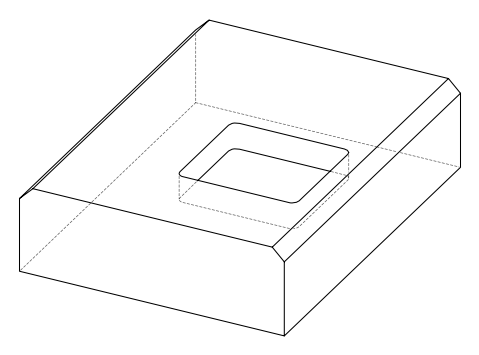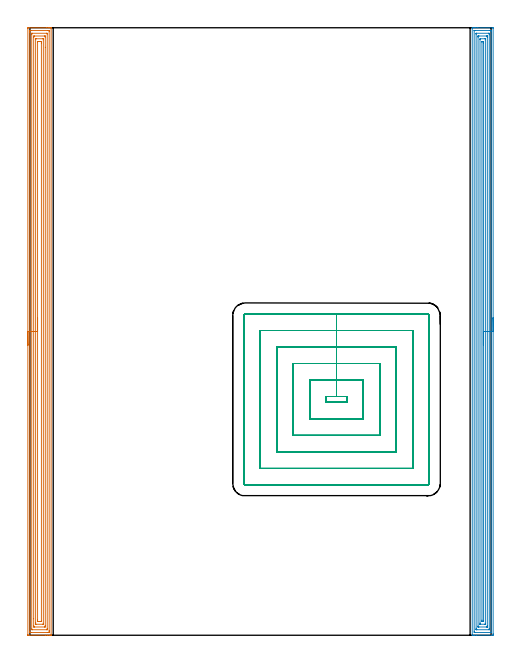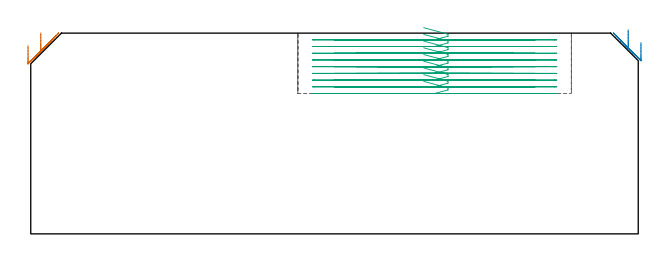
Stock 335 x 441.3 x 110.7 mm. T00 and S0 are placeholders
(PLAN: 3 operations, 1 tool changes, 75 min)
(1 AREA_MILL | FG_CHAMFER_SURFACE | UGT0205_001 | 21.54 min | 63021 mm3)
(2 AREA_MILL_1 | FG_CHAMFER_SURFACE_1 | UGT0205_001 | 21.42 min | 50948 mm3)
(3 MILL_RECTANGULAR_POCKET | POCKET_RECTANGULAR_STRAIGHT | NXT0201_012 | Follow Part, ap 4, ae 75% | 32.07 min | 701801 mm3)
(TOOL UGT0205_001 | Chamfer Mill 20 x 3 x 45 deg. | D20 FL50 Z2)
(TOOL NXT0201_012 | ENDMILL 16mm [2P460-1600-NA 1630] | D16 FL38 Z6)
(OP 1 AREA_MILL)
G17 G21 G94 G90
T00 M6
G54
G17 G0 G90 X-1.5 Y210.65 S1061 M3
G43 Z120.7 H0
Z103.8
G94 G1 Y210.688 Z102.929 F250.
Y210.802 Z102.064
Y210.991 Z101.212
Y211.253 Z100.38
Y211.587 Z99.574
Y211.99 Z98.8
Y212.458 Z98.064
Y212.99 Z97.372
Y213.579 Z96.729
Y214.222 Z96.14
Y214.914 Z95.609
Y215.65 Z95.14
Y216.424 Z94.737
Y217.23 Z94.403
Y218.062 Z94.141
Y218.913 Z93.952
Y219.778 Z93.838
Y220.65 Z93.8
Y440.668
X-1.496 Y441.069 Z93.802
X-1.492 Y441.29 Z93.806
X-1.268 Y441.3 Z94.03
X12.256 Z107.551
X13.658 Z108.954
X14.024 Z109.319
X14.757 Z110.057
X14.993 Z110.293
X15.38 Y441.293 Z110.672
X15.397 Y441.291 Z110.688
X15.4 Y441.115 Z110.7
Y0.185
X15.397 Y0.009 Z110.688
X15.38 Y0.007 Z110.672
X14.993 Y0. Z110.293
X14.757 Z110.057
X14.024 Z109.319
X12.774 Z108.071
X11.372 Z106.667
X-1.268 Z94.029
X-1.492 Y0.01 Z93.806
X-1.499 Y0.234 Z93.799
Y0.258
X-1.5 Y220.65 Z93.8
X-0.086 Z95.214
Y437.945
X-0.085 Y438.839 Z95.215
X-0.084 Y438.879 Z95.216
X-0.066 Y439.29 Z95.234
X0.346 Y439.297 Z95.646
X0.76 Y439.299 Z96.06
X1.228 Y439.3 Z96.528
X13.14 Y439.299 Z108.44
X13.611 Y439.297 Z108.911
X13.862 Y439.29 Z109.162
X13.979 Y439.28 Z109.279
X13.985 Y438.919 Z109.285
Y438.879
X13.986 Y3.355 Z109.286
X13.985 Y2.461 Z109.285
X13.984 Y2.421 Z109.284
X13.966 Y2.01 Z109.266
X13.554 Y2.003 Z108.854
X13.14 Y2.001 Z108.44
X12.672 Y2. Z107.972
X0.76 Y2.001 Z96.06
X0.289 Y2.003 Z95.589
X0.038 Y2.01 Z95.338
X-0.079 Y2.02 Z95.221
X-0.085 Y2.381 Z95.215
Y2.421
X-0.086 Y220.65 Z95.214
X1.329 Z96.629
Y436.515
X1.331 Y437.09 Z96.631
X1.334 Y437.249 Z96.634
X1.335 Y437.281 Z96.635
X1.368 Y437.29 Z96.668
X1.44 Y437.297 Z96.74
X1.644 Y437.299 Z96.944
X12.049 Z107.349
X12.256 Y437.295 Z107.556
X12.463 Y437.29 Z107.763
X12.565 Y437.273 Z107.865
X12.568 Y437.196 Z107.868
X12.569 Y437.09 Z107.869
X12.571 Y436.771 Z107.871
Y4.785
X12.569 Y4.21 Z107.869
X12.566 Y4.051 Z107.866
X12.565 Y4.019 Z107.865
X12.532 Y4.01 Z107.832
X12.46 Y4.003 Z107.76
X12.256 Y4.001 Z107.556
X1.851 Z97.151
X1.644 Y4.005 Z96.944
X1.437 Y4.01 Z96.737
X1.335 Y4.027 Z96.635
X1.332 Y4.104 Z96.632
X1.331 Y4.21 Z96.631
X1.329 Y4.529 Z96.629
Y220.65
X2.743 Z98.043
Y434.19
X2.744 Y434.407 Z98.044
X2.75 Y435.078 Z98.05
X2.757 Y435.29 Z98.057
X2.971 Y435.295 Z98.271
X3.413 Y435.3 Z98.713
X10.487 Z105.787
X10.929 Y435.295 Z106.229
X11.143 Y435.29 Z106.443
X11.15 Y435.168 Z106.45
X11.156 Y434.625 Z106.456
X11.157 Y427.088 Z106.457
Y7.11
X11.156 Y6.893 Z106.456
X11.15 Y6.222 Z106.45
X11.143 Y6.01 Z106.443
X10.929 Y6.005 Z106.229
X10.487 Y6. Z105.787
X3.413 Z98.713
X2.971 Y6.005 Z98.271
X2.757 Y6.01 Z98.057
X2.75 Y6.132 Z98.05
X2.744 Y6.675 Z98.044
X2.743 Y11.994 Z98.043
Y220.65
X4.157 Z99.457
Y432.902
X4.16 Y433.185 Z99.46
X4.164 Y433.265 Z99.464
X4.167 Y433.292 Z99.467
X4.172 Y433.294 Z99.472
X4.213 Y433.297 Z99.513
X4.297 Y433.299 Z99.597
X4.507 Y433.3 Z99.807
X9.603 Y433.299 Z104.903
X9.699 Y433.297 Z104.999
X9.727 Y433.294 Z105.027
X9.736 Y433.292 Z105.036
X9.738 Y433.232 Z105.038
X9.741 Y433.043 Z105.041
X9.743 Y432.76 Z105.043
Y432.618
Y8.398
X9.74 Y8.115 Z105.04
X9.736 Y8.035 Z105.036
X9.733 Y8.008 Z105.033
X9.728 Y8.006 Z105.028
X9.687 Y8.003 Z104.987
X9.603 Y8.001 Z104.903
X9.393 Y8. Z104.693
X4.297 Y8.001 Z99.597
X4.201 Y8.003 Z99.501
X4.173 Y8.006 Z99.473
X4.164 Y8.008 Z99.464
X4.162 Y8.068 Z99.462
X4.159 Y8.256 Z99.459
X4.157 Y8.824 Z99.457
Y220.65
X5.571 Z100.871
X5.572 Y431.079 Z100.872
X5.573 Y431.204 Z100.873
X5.576 Y431.266 Z100.876
X5.578 Y431.289 Z100.878
X5.606 Y431.294 Z100.906
X6.066 Y431.298 Z101.366
X6.485 Y431.3 Z101.785
X7.369 Z102.669
X7.834 Y431.299 Z103.134
X8.258 Y431.296 Z103.558
X8.32 Y431.29 Z103.62
X8.323 Y431.23 Z103.623
X8.327 Y430.829 Z103.627
X8.329 Y430.33 Z103.629
Y429.935
X8.328 Y10.221 Z103.628
X8.327 Y10.096 Z103.627
X8.324 Y10.034 Z103.624
X8.322 Y10.011 Z103.622
X8.294 Y10.006 Z103.594
X7.834 Y10.002 Z103.134
X7.415 Y10. Z102.715
X6.531 Z101.831
X6.066 Y10.001 Z101.366
X5.643 Y10.004 Z100.943
X5.58 Y10.01 Z100.88
X5.577 Y10.07 Z100.877
X5.573 Y10.471 Z100.873
X5.571 Y10.97 Z100.871
Y11.365
Y220.65
Y221.522 Z100.909
Y222.386 Z101.023
Y223.238 Z101.212
Y224.07 Z101.474
Y224.876 Z101.808
Y225.65 Z102.211
Y226.386 Z102.68
Y227.078 Z103.211
Y227.721 Z103.8
Y228.31 Z104.443
Y228.841 Z105.135
Y229.31 Z105.871
Y229.713 Z106.645
Y230.047 Z107.451
Y230.309 Z108.283
Y230.498 Z109.135
Y230.612 Z110.
Y230.65 Z110.871
G0 Z120.7
M5
M2
(OP 2 AREA_MILL_1)
G17 G21 G94 G90
T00 M6
G54
G17 G0 G90 X336.5 Y230.65 S1061 M3
G43 Z120.7 H0
Z105.5
G94 G1 Y230.612 Z104.628 F250.
Y230.498 Z103.763
Y230.309 Z102.912
Y230.047 Z102.08
Y229.713 Z101.274
Y229.31 Z100.5
Y228.842 Z99.764
Y228.31 Z99.072
Y227.721 Z98.429
Y227.078 Z97.84
Y226.386 Z97.308
Y225.65 Z96.84
Y224.876 Z96.437
Y224.07 Z96.103
Y223.238 Z95.841
Y222.387 Z95.652
Y221.522 Z95.538
Y220.65 Z95.5
Y1.009
X336.499 Y0.632 Z95.501
X336.495 Y0.12 Z95.503
X336.492 Y0.009 Z95.506
X335.987 Y0. Z96.011
X324.471 Z107.524
X323.066 Z108.93
X322.699 Z109.296
X321.725 Z110.275
X321.328 Y0.008 Z110.663
X321.303 Y0.01 Z110.688
X321.3 Y0.185 Z110.7
Y441.115
X321.303 Y441.291 Z110.688
X321.329 Y441.3 Z110.662
X321.725 Z110.275
X321.965 Z110.035
X322.699 Z109.296
X323.952 Z108.045
X325.357 Z106.639
X335.987 Z96.011
X336.249 Y441.298 Z95.749
X336.492 Y441.29 Z95.506
X336.499 Y441.045 Z95.499
X336.5 Y220.65 Z95.5
X335.086 Z96.914
Y2.201
X335.085 Y2.092 Z96.915
X335.082 Y2.037 Z96.918
X335.08 Y2.018 Z96.92
X335.049 Y2.01 Z96.951
X334.631 Y2.001 Z97.369
X323.116 Z108.884
X322.85 Y2.005 Z109.15
X322.73 Y2.01 Z109.27
X322.715 Y2.405 Z109.285
X322.714 Y2.421 Z109.286
Y439.099
X322.715 Y439.208 Z109.285
X322.718 Y439.263 Z109.282
X322.72 Y439.282 Z109.28
X322.751 Y439.29 Z109.249
X323.169 Y439.299 Z108.831
X334.215 Y439.3 Z97.785
X334.684 Y439.299 Z97.316
X334.95 Y439.295 Z97.05
X335.07 Y439.29 Z96.93
X335.085 Y438.895 Z96.915
X335.086 Y438.879 Z96.914
Y220.65
X333.672 Z98.328
X333.671 Y4.759 Z98.329
X333.668 Y4.21 Z98.332
X333.665 Y4.039 Z98.335
X333.657 Y4.01 Z98.343
X333.606 Y4.005 Z98.394
X333.537 Y4.001 Z98.463
X324.679 Y4. Z107.321
X324.471 Y4.001 Z107.529
X324.263 Y4.006 Z107.737
X324.135 Y4.012 Z107.865
X324.132 Y4.095 Z107.868
X324.129 Y4.21 Z107.871
X324.128 Y4.555 Z107.872
Y5.104
X324.129 Y436.541 Z107.871
X324.132 Y437.09 Z107.868
X324.135 Y437.261 Z107.865
X324.143 Y437.29 Z107.857
X324.194 Y437.295 Z107.806
X324.263 Y437.299 Z107.737
X333.121 Y437.3 Z98.879
X333.329 Y437.298 Z98.671
X333.537 Y437.294 Z98.463
X333.665 Y437.287 Z98.335
X333.668 Y437.205 Z98.332
X333.671 Y437.09 Z98.329
X333.672 Y436.745 Z98.328
Y436.196
Y220.65
X332.257 Z99.743
Y6.893
X332.256 Y6.187 Z99.744
X332.254 Y6.086 Z99.746
X332.251 Y6.026 Z99.749
X332.244 Y6.01 Z99.756
X332.221 Y6.007 Z99.779
X332. Y6.003 Z100.
X331.558 Y6. Z100.442
X326.242 Z105.758
X325.8 Y6.002 Z106.2
X325.58 Y6.007 Z106.42
X325.555 Y6.01 Z106.445
X325.549 Y6.022 Z106.451
X325.546 Y6.062 Z106.454
X325.544 Y6.122 Z106.456
X325.543 Y6.705 Z106.457
Y434.407
X325.544 Y435.112 Z106.456
X325.546 Y435.214 Z106.454
X325.549 Y435.273 Z106.451
X325.556 Y435.29 Z106.444
X325.579 Y435.293 Z106.421
X325.8 Y435.297 Z106.2
X326.242 Y435.3 Z105.758
X331.558 Z100.442
X332. Y435.298 Z100.
X332.22 Y435.293 Z99.78
X332.245 Y435.29 Z99.755
X332.251 Y435.278 Z99.749
X332.254 Y435.238 Z99.746
X332.256 Y435.178 Z99.744
X332.257 Y434.595 Z99.743
Y220.65
X330.843 Z101.157
X330.842 Y8.509 Z101.158
X330.84 Y8.336 Z101.16
X330.834 Y8.01 Z101.166
X330.672 Y8.005 Z101.328
X330.46 Y8.001 Z101.54
X327.128 Z104.872
X327.032 Y8.003 Z104.968
X326.974 Y8.008 Z105.026
X326.964 Y8.011 Z105.036
X326.961 Y8.064 Z105.039
X326.959 Y8.163 Z105.041
X326.957 Y8.855 Z105.043
X326.958 Y432.791 Z105.042
X326.96 Y432.964 Z105.04
X326.966 Y433.29 Z105.034
X327.128 Y433.295 Z104.872
X327.34 Y433.299 Z104.66
X330.672 Z101.328
X330.768 Y433.297 Z101.232
X330.826 Y433.292 Z101.174
X330.836 Y433.289 Z101.164
X330.839 Y433.236 Z101.161
X330.841 Y433.137 Z101.159
X330.843 Y432.791 Z101.157
Y432.618
Y220.65
X329.429 Z102.571
X329.428 Y10.471 Z102.572
X329.427 Y10.204 Z102.573
X329.424 Y10.071 Z102.576
X329.422 Y10.013 Z102.578
X329.36 Y10.007 Z102.64
X328.9 Y10.003 Z103.1
X328.476 Y10.004 Z103.524
X328.385 Y10.01 Z103.615
X328.378 Y10.103 Z103.622
X328.374 Y10.471 Z103.626
X328.372 Y11.004 Z103.628
Y430.829
X328.373 Y431.096 Z103.627
X328.376 Y431.229 Z103.624
X328.378 Y431.287 Z103.622
X328.44 Y431.293 Z103.56
X328.9 Y431.297 Z103.1
X329.324 Y431.296 Z102.676
X329.415 Y431.29 Z102.585
X329.422 Y431.197 Z102.578
X329.426 Y430.829 Z102.574
X329.428 Y430.296 Z102.572
X329.429 Y220.65 Z102.571
Y219.778 Z102.609
Y218.914 Z102.723
Y218.062 Z102.912
Y217.23 Z103.174
Y216.424 Z103.508
Y215.65 Z103.911
Y214.914 Z104.38
Y214.222 Z104.911
Y213.579 Z105.5
Y212.99 Z106.143
Y212.458 Z106.835
Y211.99 Z107.571
Y211.587 Z108.345
Y211.253 Z109.151
Y210.991 Z109.983
Y210.802 Z110.835
Y210.688 Z111.7
Y210.65 Z112.571
G0 Z120.7
M5
M2
(OP 3 MILL_RECTANGULAR_POCKET)
G17 G21 G94 G90
T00 M6
G54
G17 G0 G90 X216.695 Y169.2 S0 M3
G43 Z120.7 H1
Z113.7
G94 G1 X230.1 Z110.108 F250.
Y173.4 Z108.983
X222.7 Z107.
X215.3 F500.
Y169.2
X230.1
Y173.4
X222.7
Y185.4
X203.3
Y157.2
X242.1
Y185.4
X222.7
Y197.4
X191.3
Y145.2
X254.1
Y197.4
X222.7
Y209.4
X179.3
Y133.2
X266.1
Y209.4
X222.7
Y221.4
X167.3
Y121.2
X278.1
Y221.4
X222.7
Y233.4
X156.5
G3 X155.3 Y232.2 R1.2
G1 Y110.4
G3 X156.5 Y109.2 R1.2
G1 X288.9
G3 X290.1 Y110.4 R1.2
G1 Y232.2
G3 X288.9 Y233.4 R1.2
G1 X222.7
X221.7
G0 X216.695 Y169.2 Z110.
G1 X230.1 Z106.408 F250.
Y173.4 Z105.283
X222.7 Z103.3
X215.3 F500.
Y169.2
X230.1
Y173.4
X222.7
Y185.4
X203.3
Y157.2
X242.1
Y185.4
X222.7
Y197.4
X191.3
Y145.2
X254.1
Y197.4
X222.7
Y209.4
X179.3
Y133.2
X266.1
Y209.4
X222.7
Y221.4
X167.3
Y121.2
X278.1
Y221.4
X222.7
Y233.4
X156.5
G3 X155.3 Y232.2 R1.2
G1 Y110.4
G3 X156.5 Y109.2 R1.2
G1 X288.9
G3 X290.1 Y110.4 R1.2
G1 Y232.2
G3 X288.9 Y233.4 R1.2
G1 X222.7
X221.7
G0 X216.695 Y169.2 Z106.3
G1 X230.1 Z102.708 F250.
Y173.4 Z101.583
X222.7 Z99.6
X215.3 F500.
Y169.2
X230.1
Y173.4
X222.7
Y185.4
X203.3
Y157.2
X242.1
Y185.4
X222.7
Y197.4
X191.3
Y145.2
X254.1
Y197.4
X222.7
Y209.4
X179.3
Y133.2
X266.1
Y209.4
X222.7
Y221.4
X167.3
Y121.2
X278.1
Y221.4
X222.7
Y233.4
X156.5
G3 X155.3 Y232.2 R1.2
G1 Y110.4
G3 X156.5 Y109.2 R1.2
G1 X288.9
G3 X290.1 Y110.4 R1.2
G1 Y232.2
G3 X288.9 Y233.4 R1.2
G1 X222.7
X221.7
G0 X216.695 Y169.2 Z102.6
G1 X230.1 Z99.008 F250.
Y173.4 Z97.883
X222.7 Z95.9
X215.3 F500.
Y169.2
X230.1
Y173.4
X222.7
Y185.4
X203.3
Y157.2
X242.1
Y185.4
X222.7
Y197.4
X191.3
Y145.2
X254.1
Y197.4
X222.7
Y209.4
X179.3
Y133.2
X266.1
Y209.4
X222.7
Y221.4
X167.3
Y121.2
X278.1
Y221.4
X222.7
Y233.4
X156.5
G3 X155.3 Y232.2 R1.2
G1 Y110.4
G3 X156.5 Y109.2 R1.2
G1 X288.9
G3 X290.1 Y110.4 R1.2
G1 Y232.2
G3 X288.9 Y233.4 R1.2
G1 X222.7
X221.7
G0 X216.695 Y169.2 Z98.9
G1 X230.1 Z95.308 F250.
Y173.4 Z94.183
X222.7 Z92.2
X215.3 F500.
Y169.2
X230.1
Y173.4
X222.7
Y185.4
X203.3
Y157.2
X242.1
Y185.4
X222.7
Y197.4
X191.3
Y145.2
X254.1
Y197.4
X222.7
Y209.4
X179.3
Y133.2
X266.1
Y209.4
X222.7
Y221.4
X167.3
Y121.2
X278.1
Y221.4
X222.7
Y233.4
X156.5
G3 X155.3 Y232.2 R1.2
G1 Y110.4
G3 X156.5 Y109.2 R1.2
G1 X288.9
G3 X290.1 Y110.4 R1.2
G1 Y232.2
G3 X288.9 Y233.4 R1.2
G1 X222.7
X221.7
G0 X216.695 Y169.2 Z95.2
G1 X230.1 Z91.608 F250.
Y173.4 Z90.483
X222.7 Z88.5
X215.3 F500.
Y169.2
X230.1
Y173.4
X222.7
Y185.4
X203.3
Y157.2
X242.1
Y185.4
X222.7
Y197.4
X191.3
Y145.2
X254.1
Y197.4
X222.7
Y209.4
X179.3
Y133.2
X266.1
Y209.4
X222.7
Y221.4
X167.3
Y121.2
X278.1
Y221.4
X222.7
Y233.4
X156.5
G3 X155.3 Y232.2 R1.2
G1 Y110.4
G3 X156.5 Y109.2 R1.2
G1 X288.9
G3 X290.1 Y110.4 R1.2
G1 Y232.2
G3 X288.9 Y233.4 R1.2
G1 X222.7
X221.7
G0 X216.695 Y169.2 Z91.5
G1 X230.1 Z87.908 F250.
Y173.4 Z86.783
X222.7 Z84.8
X215.3 F500.
Y169.2
X230.1
Y173.4
X222.7
Y185.4
X203.3
Y157.2
X242.1
Y185.4
X222.7
Y197.4
X191.3
Y145.2
X254.1
Y197.4
X222.7
Y209.4
X179.3
Y133.2
X266.1
Y209.4
X222.7
Y221.4
X167.3
Y121.2
X278.1
Y221.4
X222.7
Y233.4
X156.5
G3 X155.3 Y232.2 R1.2
G1 Y110.4
G3 X156.5 Y109.2 R1.2
G1 X288.9
G3 X290.1 Y110.4 R1.2
G1 Y232.2
G3 X288.9 Y233.4 R1.2
G1 X222.7
X221.7
G0 X216.695 Y169.2 Z87.8
G1 X230.1 Z84.208 F250.
Y173.4 Z83.083
X222.7 Z81.1
X215.3 F500.
Y169.2
X230.1
Y173.4
X222.7
Y185.4
X203.3
Y157.2
X242.1
Y185.4
X222.7
Y197.4
X191.3
Y145.2
X254.1
Y197.4
X222.7
Y209.4
X179.3
Y133.2
X266.1
Y209.4
X222.7
Y221.4
X167.3
Y121.2
X278.1
Y221.4
X222.7
Y233.4
X156.5
G3 X155.3 Y232.2 R1.2
G1 Y110.4
G3 X156.5 Y109.2 R1.2
G1 X288.9
G3 X290.1 Y110.4 R1.2
G1 Y232.2
G3 X288.9 Y233.4 R1.2
G1 X222.7
X221.7
G0 X216.695 Y169.2 Z84.1
G1 X230.1 Z80.508 F250.
Y173.4 Z79.383
X222.7 Z77.4
X215.3 F500.
Y169.2
X230.1
Y173.4
X222.7
Y185.4
X203.3
Y157.2
X242.1
Y185.4
X222.7
Y197.4
X191.3
Y145.2
X254.1
Y197.4
X222.7
Y209.4
X179.3
Y133.2
X266.1
Y209.4
X222.7
Y221.4
X167.3
Y121.2
X278.1
Y221.4
X222.7
Y233.4
X156.5
G3 X155.3 Y232.2 R1.2
G1 Y110.4
G3 X156.5 Y109.2 R1.2
G1 X288.9
G3 X290.1 Y110.4 R1.2
G1 Y232.2
G3 X288.9 Y233.4 R1.2
G1 X222.7
X221.7
G0 Z120.7
M5
M2
